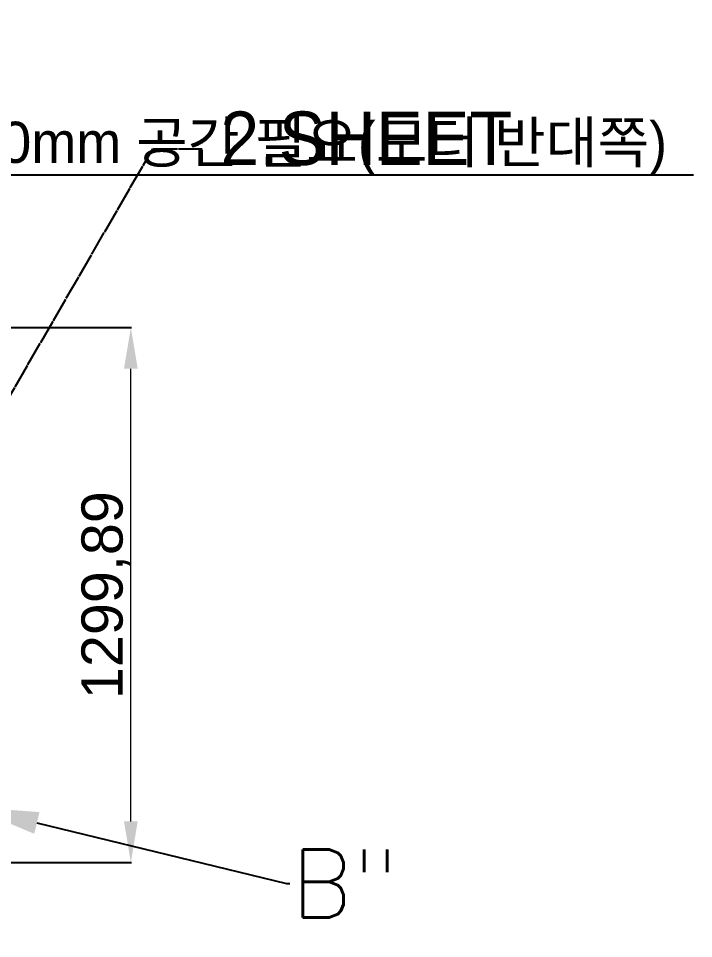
# Model space of a CAD drawing. Header units: millimetres. Extents: x -5505 to 394412, y -8522 to 584759.
# Drawn here: x 2675 to 4314, y -185 to 2051 of the extents above; entities that cross this region are included whole.
import ezdxf
from ezdxf import colors
from ezdxf.entities.mleader import LeaderData, LeaderLine
from ezdxf.math import Vec2, Vec3

# ---------------------------------------------------------------- set-up
doc = ezdxf.new("R2010")
doc.units = ezdxf.units.MM
doc.linetypes.add('CEN', pattern=[62, 60, -1, 0, -1])
doc.layers.add('지시선', color=1, linetype='CEN', lineweight=20)
doc.layers.add('지시선문자', color=40, linetype='Continuous', lineweight=20)
doc.styles.add('ROMANS', font='romans.shx')
doc.styles.get("Standard").update_dxf_attribs({"font": 'arial.ttf'})
doc.styles.add('돋움', font='')
doc.styles.get('돋움').set_extended_font_data('Dotum')
doc.dimstyles.new('COAD', dxfattribs={"dimtxt": 100, "dimasz": 100, "dimexe": 1.25, "dimexo": 0.625, "dimtad": 1, "dimtxsty": 'Standard', "dimcen": 0, "dimclrd": 161, "dimclre": 161, "dimclrt": 6, "dimadec": 0, "dimazin": 0, "dimtfac": 1, "dimtmove": 0, "dimatfit": 3, "dimfxl": 0, "dimlwd": 5, "dimarcsym": 0})
doc.dimstyles.new('ISO-25', dxfattribs={"dimtxt": 2.5, "dimasz": 2.5, "dimexe": 1.25, "dimexo": 0.625, "dimtad": 1, "dimtxsty": 'Standard', "dimcen": 2.5, "dimadec": 0, "dimazin": 0, "dimtfac": 1, "dimtmove": 0, "dimatfit": 3, "dimfxl": 0, "dimarcsym": 0})
doc.dimstyles.new('양쪽화살표지름', dxfattribs={"dimtxt": 3.5, "dimasz": 3.5, "dimexe": 2, "dimexo": 1.5, "dimgap": 0.8, "dimtad": 1, "dimdsep": 46, "dimtxsty": 'Standard', "dimcen": 0, "dimclrd": 1, "dimclre": 1, "dimclrt": 2, "dimazin": 2, "dimtfac": 1, "dimtmove": 0, "dimatfit": 1, "dimfxl": 0, "dimlwd": 25, "dimlwe": 25, "dimarcsym": 0})

# ---------------------------------------------------------------- blocks, each defined once
blk = doc.blocks.new('*D76')
at = {"color": 161, "lineweight": -2, "transparency": 16777216}
for p, q in [((5000, 4100), (5000, 4434.4)), ((5150, 4100), (5150, 4434.4)), ((4900, 4384.4), (4800, 4384.4)), ((5000, 4384.4), (5150, 4384.4)), ((5250, 4384.4), (7255.4, 4384.4))]:
    blk.add_line(p, q, dxfattribs=at)
at = {"color": 161, "transparency": 16777216}
for points in [[(4900, 4401.1), (4900, 4367.8), (5000, 4384.4)], [(5250, 4401.1), (5250, 4367.8), (5150, 4384.4)]]:
    blk.add_solid(points, dxfattribs=at)
at = {"color": 6, "transparency": 16777216, "insert": (6302.7, 4448), "char_height": 100, "attachment_point": 5}
blk.add_mtext('150{\\fGulim|b0|i0|c129|p50;mm 공간 필요(모터 반대쪽)}', dxfattribs=at)
blk = doc.blocks.new('*D281')
at = {"color": 161, "linetype": 'Continuous', "lineweight": -2, "transparency": 16777216}
for p, q in [((1655.5, 1299.9), (2949.2, 1299.9)), ((1655.5, 0), (2949.2, 0))]:
    blk.add_line(p, q, dxfattribs=at)
at = {"color": 161, "linetype": 'Continuous', "lineweight": 5, "transparency": 16777216}
blk.add_line((2947.9, 100), (2947.9, 1199.9), dxfattribs=at)
at = {"color": 161, "transparency": 16777216}
for points in [[(2931.3, 1199.9), (2964.6, 1199.9), (2947.9, 1299.9)], [(2931.3, 100), (2964.6, 100), (2947.9, 0)]]:
    blk.add_solid(points, dxfattribs=at)
at = {"color": 6, "transparency": 16777216, "insert": (2887.2, 649.9), "char_height": 100, "attachment_point": 5, "rotation": 90}
blk.add_mtext('1299,89', dxfattribs=at)
blk = doc.blocks.new('치수선_bearing_space')
dim = blk.add_linear_dim(base=(150, 884.4), p1=(0, 0), p2=(150, 0), text='<>{\\fGulim|b0|i0|c129|p50;mm 공간 필요(모터 반대쪽)}', dimstyle='ISO-25', override={"dimtxt": 100, "dimasz": 100, "dimexe": 50, "dimexo": 600, "dimdec": 0, "dimclrd": 161, "dimclre": 161, "dimclrt": 6})
dim.commit()
dim.dimension.update_dxf_attribs({"geometry": '*D76', "text_midpoint": (1302.7, 948), "insert": (-5000, -3500)})
blk = doc.blocks.new('arrow_B')
blk.add_circle((0, 0), 394.4)
at = {"layer": '지시선문자'}
ml = blk.add_multileader_mtext('Standard', dxfattribs=at)
ml.set_content('B"', color=256, style='ROMANS')
ml.set_leader_properties(color=1)
ml.build(insert=Vec2(0, 0))
ml.multileader.update_dxf_attribs({"arrow_head_size": 165})
ctx = ml.context
ctx.base_point, ctx.char_height, ctx.arrow_head_size, ctx.landing_gap_size, ctx.plane_origin = Vec3(1158, -278.5), 165, 165, 3.3, Vec3(-813.1, 1867.3)
notes = []
notes.append((ctx, [(1, (1, 1, 0), (1150, -278.5), (1, 0), 8, [(0, [(383.3, -92.8)], 0, [])])]))
ctx.mtext.insert, ctx.mtext.flow_direction = Vec3(1161.3, -196), 5
for ctx, leaders in notes:
    for number, flags, end, landing, length, lines in leaders:
        leader = LeaderData()
        leader.index, (leader.has_last_leader_line, leader.has_dogleg_vector, leader.attachment_direction) = number, flags
        leader.last_leader_point, leader.dogleg_vector, leader.dogleg_length = Vec3(end), Vec3(landing), length
        for number, points, colour, breaks in lines:
            line = LeaderLine()
            line.index, line.vertices, line.color, line.breaks = number, Vec3.list(points), colors.encode_raw_color(colour), breaks
            leader.lines.append(line)
        ctx.leaders.append(leader)
blk = doc.blocks.new('지시선_sheet')
at = {"layer": '지시선문자', "insert": (1366.2, 1154.8), "char_height": 130, "width": 771.011, "attachment_point": 1, "style": '돋움'}
blk.add_mtext('{\\C256;2.SHEET}', dxfattribs=at)
at = {"layer": '지시선', "annotation_type": 0, "has_hookline": 1, "hookline_direction": 0, "text_width": 732.6}
blk.add_leader([(-4.3, 0.2), (588.1, 2.3), (1202.2, 1064.3), (1322.2, 1064.3)], dimstyle='양쪽화살표지름', override={"dimasz": 120, "dimgap": 0.8, "dimtad": 0}, dxfattribs=at)

msp = doc.modelspace()

# ---------------------------------------------------------------- block references
for name, p in [('치수선_bearing_space', (2059, 787)), ('지시선_sheet', (1799, 670)), ('arrow_B', (2176, 228))]:
    msp.add_blockref(name, p)

# ---------------------------------------------------------------- dimensions: what is measured, and where the dimension line sits
dim = msp.add_linear_dim(base=(2947.935, 1299.891), p1=(1654.891, 0), p2=(1654.891, 1299.891), angle=90, dimstyle='COAD')
dim.commit()
dim.dimension.update_dxf_attribs({"geometry": '*D281', "text_midpoint": (2887.215, 649.945)})

doc.saveas('drawing.dxf')
